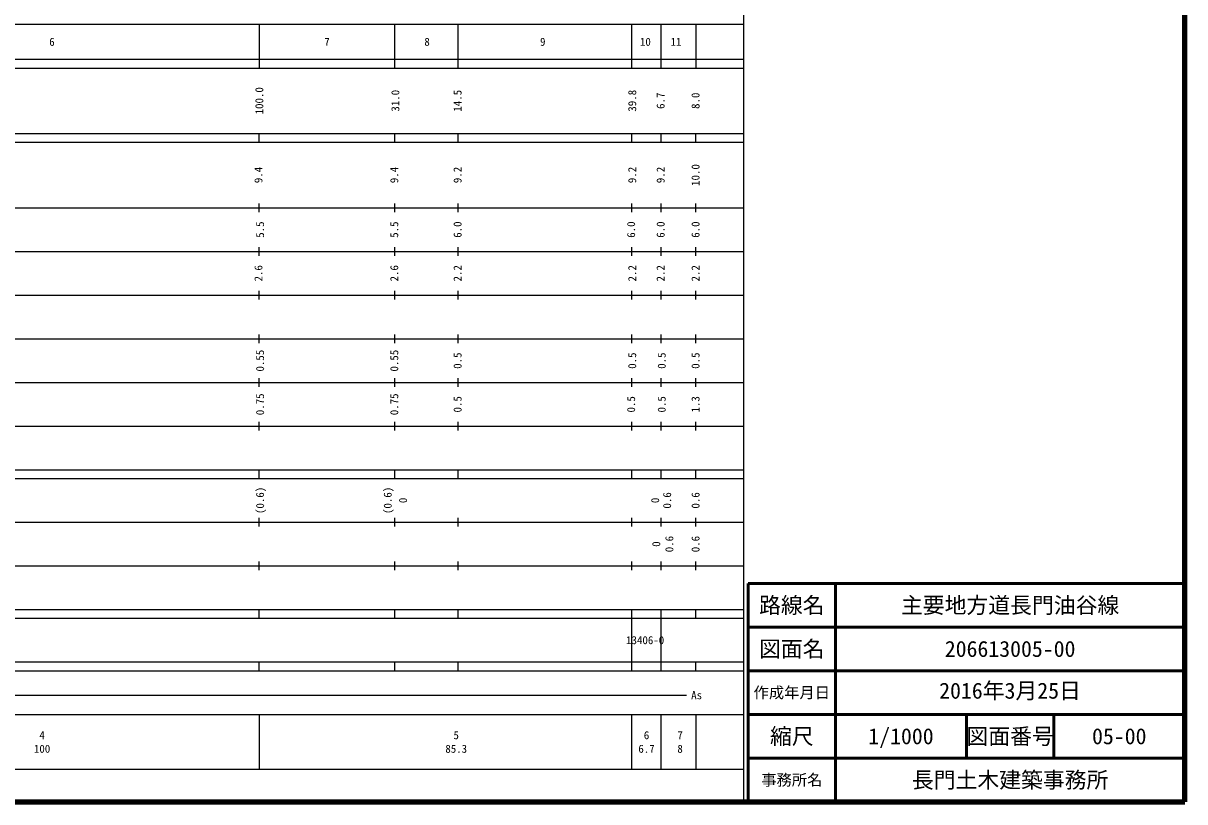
# Model space of a CAD drawing. Units: millimetres, scale not verified. Extents: x 40000 to 680000, y 20000 to 380000.
# Drawn here: x 413972 to 680000, y 20000 to 198249 of the extents above; entities that cross this region are included whole.
import ezdxf
from ezdxf.enums import TextEntityAlignment as Align

# ---------------------------------------------------------------- set-up
doc = ezdxf.new("R2010")
doc.units = ezdxf.units.MM
doc.header["$LTSCALE"] = 1000
for name, color, linetype, lineweight in [('M-TTL', 2, 'Continuous', 140), ('M-TTL-BAND', 7, 'Continuous', 25), ('M-TTL-FRAM', 2, 'Continuous', 50), ('M-TTL-LINE', 7, 'Continuous', 50), ('M-TTL-TXT', 7, 'Continuous', 13)]:
    doc.layers.add(name, color=color, linetype=linetype, lineweight=lineweight)
doc.styles.add('ＭＳ ゴシック', font='')
doc.styles.get('ＭＳ ゴシック').set_extended_font_data('MS Gothic')

msp = doc.modelspace()

# ---------------------------------------------------------------- linework, layer by layer
at = {"layer": 'M-TTL'}
for p, q in [((680000, 20000), (680000, 380000)), ((40000, 20000), (680000, 20000))]:
    msp.add_line(p, q, dxfattribs=at)
at = {"layer": 'M-TTL-BAND'}
for p, q in [((579000, 20000), (579000, 370000)), ((68000, 198000), (579000, 198000)), ((468000, 198000), (468000, 188000)), ((499000, 198000), (499000, 188000)), ((513500, 198000), (513500, 188000)), ((553300, 198000), (553300, 188000)), ((560000, 198000), (560000, 188000)), ((568000, 198000), (568000, 188000)), ((40000, 190000), (579000, 190000)), ((40000, 188000), (579000, 188000)), ((40000, 173000), (579000, 173000)), ((468000, 171000), (468000, 173000)), ((499000, 173000), (499000, 171000)), ((513500, 173000), (513500, 171000)), ((553300, 173000), (553300, 171000)), ((560000, 173000), (560000, 171000)), ((568000, 171000), (568000, 173000)), ((40000, 171000), (579000, 171000)), ((468000, 155000), (468000, 157000)), ((499000, 157000), (499000, 155000)), ((513500, 157000), (513500, 155000)), ((553300, 157000), (553300, 155000)), ((560000, 157000), (560000, 155000)), ((568000, 155000), (568000, 157000)), ((40000, 156000), (579000, 156000)), ((468000, 145000), (468000, 147000)), ((499000, 147000), (499000, 145000)), ((513500, 147000), (513500, 145000)), ((553300, 147000), (553300, 145000)), ((560000, 147000), (560000, 145000)), ((568000, 145000), (568000, 147000)), ((46000, 146000), (579000, 146000)), ((52000, 136000), (579000, 136000)), ((468000, 135000), (468000, 137000)), ((499000, 137000), (499000, 135000)), ((513500, 137000), (513500, 135000)), ((553300, 137000), (553300, 135000)), ((560000, 137000), (560000, 135000)), ((568000, 135000), (568000, 137000)), ((46000, 126000), (579000, 126000)), ((468000, 125000), (468000, 127000)), ((499000, 127000), (499000, 125000)), ((513500, 127000), (513500, 125000)), ((553300, 127000), (553300, 125000)), ((560000, 127000), (560000, 125000)), ((568000, 125000), (568000, 127000)), ((52000, 116000), (579000, 116000)), ((468000, 115000), (468000, 117000)), ((499000, 117000), (499000, 115000)), ((513500, 117000), (513500, 115000)), ((553300, 117000), (553300, 115000)), ((560000, 117000), (560000, 115000)), ((568000, 115000), (568000, 117000)), ((468000, 105000), (468000, 107000)), ((499000, 107000), (499000, 105000)), ((513500, 107000), (513500, 105000)), ((553300, 107000), (553300, 105000)), ((560000, 107000), (560000, 105000)), ((568000, 105000), (568000, 107000)), ((46000, 106000), (579000, 106000)), ((40000, 96000), (579000, 96000)), ((468000, 94000), (468000, 96000)), ((499000, 96000), (499000, 94000)), ((513500, 96000), (513500, 94000)), ((553300, 96000), (553300, 94000)), ((560000, 96000), (560000, 94000)), ((568000, 94000), (568000, 96000)), ((40000, 94000), (579000, 94000)), ((49000, 84000), (579000, 84000)), ((468000, 83000), (468000, 85000)), ((499000, 85000), (499000, 83000)), ((513500, 85000), (513500, 83000)), ((553300, 85000), (553300, 83000)), ((560000, 85000), (560000, 83000)), ((568000, 83000), (568000, 85000)), ((468000, 73000), (468000, 75000)), ((499000, 75000), (499000, 73000)), ((513500, 75000), (513500, 73000)), ((553300, 75000), (553300, 73000)), ((560000, 75000), (560000, 73000)), ((568000, 73000), (568000, 75000)), ((40000, 74000), (579000, 74000)), ((40000, 64000), (579000, 64000)), ((468000, 62000), (468000, 64000)), ((499000, 64000), (499000, 62000)), ((513500, 64000), (513500, 62000)), ((553300, 64000), (553300, 52000)), ((560000, 64000), (560000, 52000)), ((568000, 62000), (568000, 64000)), ((40000, 62000), (579000, 62000)), ((40000, 52000), (579000, 52000)), ((468000, 50000), (468000, 52000)), ((499000, 52000), (499000, 50000)), ((513500, 52000), (513500, 50000)), ((553300, 52000), (553300, 50000)), ((560000, 52000), (560000, 50000)), ((568000, 50000), (568000, 52000)), ((40000, 50000), (579000, 50000)), ((70805, 44406), (565903, 44406)), ((40000, 40000), (579000, 40000)), ((468000, 40000), (468000, 27500)), ((553300, 40000), (553300, 27500)), ((560000, 40000), (560000, 27500)), ((568000, 40000), (568000, 27500)), ((68000, 27500), (579000, 27500))]:
    msp.add_line(p, q, dxfattribs=at)
at = {"layer": 'M-TTL-FRAM'}
for p, q in [((680000, 70000), (580000, 70000)), ((580000, 70000), (580000, 20000))]:
    msp.add_line(p, q, dxfattribs=at)
at = {"layer": 'M-TTL-LINE'}
for p, q in [((600000, 70000), (600000, 20000)), ((680000, 60000), (580000, 60000)), ((680000, 50000), (580000, 50000)), ((680000, 40000), (580000, 40000)), ((630000, 40000), (630000, 30000)), ((650000, 40000), (650000, 30000)), ((680000, 30000), (580000, 30000))]:
    msp.add_line(p, q, dxfattribs=at)

# ---------------------------------------------------------------- texts
at = {"layer": 'M-TTL-BAND', "style": 'ＭＳ ゴシック'}
for s, p in [('6', (420551, 194000)), ('7', (483545, 194000)), ('8', (506460, 194000)), ('9', (532961, 194000)), ('10', (556462, 194000)), ('11', (563462, 194000)), ('13406-0', (556411, 57000)), ('As', (568201, 44406)), ('4', (418288, 35238)), ('5', (513140, 35238)), ('6', (556725, 35238)), ('7', (564412, 35238)), ('100', (418288, 32131)), ('85.3', (513140, 32131)), ('6.7', (556725, 32131)), ('8', (564412, 32131))]:
    msp.add_text(s, height=1833, dxfattribs=at).set_placement(p, align=Align.MIDDLE_CENTER)
for s, p in [('100.0', (468029, 180500)), ('31.0', (499192, 180500)), ('14.5', (513442, 180500)), ('39.8', (553443, 180500)), ('6.7', (559944, 180500)), ('8.0', (567944, 180500)), ('9.4', (467834, 163500)), ('9.4', (498942, 163500)), ('9.2', (513442, 163500)), ('9.2', (553443, 163500)), ('9.2', (559944, 163500)), ('10.0', (567944, 163500)), ('5.5', (468209, 151000)), ('5.5', (498942, 151000)), ('6.0', (513442, 151000)), ('6.0', (553193, 151000)), ('6.0', (559944, 151000)), ('6.0', (567944, 151000)), ('2.6', (467834, 141000)), ('2.6', (498942, 141000)), ('2.2', (513442, 141000)), ('2.2', (553443, 141000)), ('2.2', (559944, 141000)), ('2.2', (567944, 141000)), ('0.55', (468209, 121000)), ('0.55', (498942, 121000)), ('0.5', (513442, 121000)), ('0.5', (553443, 121000)), ('0.5', (560194, 121000)), ('0.5', (567944, 121000)), ('0.75', (468209, 111000)), ('0.75', (498942, 111000)), ('0.5', (513442, 111000)), ('0.5', (553193, 111000)), ('0.5', (560194, 111000)), ('1.3', (567944, 111000)), ('(0.6)', (468209, 89000)), ('(0.6)', (497441, 89000)), ('0.6', (561444, 89000)), ('0.6', (567944, 89000)), ('0', (500942, 89000)), ('0', (558694, 89000)), ('0.6', (561944, 79000)), ('0.6', (567944, 79000)), ('0', (558944, 79000))]:
    msp.add_text(s, height=1833, rotation=90, dxfattribs=at).set_placement(p, align=Align.MIDDLE_CENTER)
at = {"layer": 'M-TTL-TXT', "style": 'ＭＳ ゴシック'}
for s, height, p in [('路線名', 3666, (590000, 65000)), ('主要地方道長門油谷線', 3666, (640000, 65000)), ('図面名', 3666, (590000, 55000)), ('206613005-00', 3666, (640000, 55000)), ('作成年月日', 2566, (590000, 45000)), ('縮尺', 3666, (590000, 35000)), ('図面番号', 3666, (640000, 35000)), ('1/1000', 3666, (615000, 35000)), ('05-00', 3666, (665000, 35000)), ('事務所名', 2566, (590000, 25000)), ('長門土木建築事務所', 3666, (640000, 25000))]:
    msp.add_text(s, height=height, dxfattribs=at).set_placement(p, align=Align.MIDDLE_CENTER)
msp.add_text('2016年3月25日', height=3666, dxfattribs=at).set_placement((623750, 42500), align=Align.BOTTOM_LEFT)

doc.saveas('drawing.dxf')
